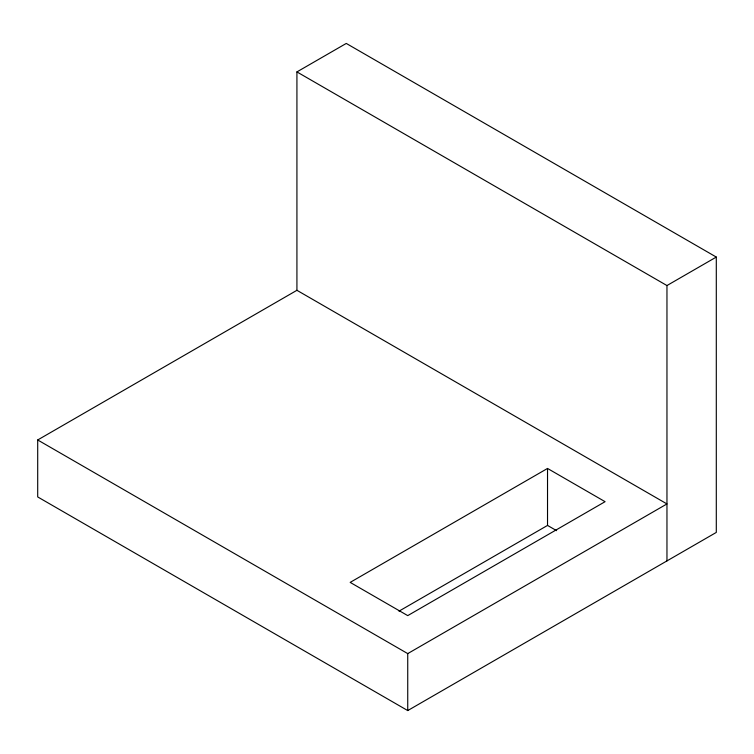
<?xml version="1.0" encoding="UTF-8"?>
<svg xmlns="http://www.w3.org/2000/svg" width="754" height="754" viewBox="0 0 754 754"><rect width="100%" height="100%" fill="white"/><g stroke="black" fill="none" stroke-linecap="round" stroke-linejoin="round"><path stroke-width="1.13" d="M296.925 290.299L296.925 71.913L346.265 43.43L716.3 257.067L716.3 532.418L407.735 710.57L37.7 496.933L37.7 439.968L296.925 290.299L666.96 503.936L407.735 653.605L37.7 439.968M296.925 71.913L666.96 285.549L716.3 257.067M547.527 468.451L350.176 582.39L407.735 615.622L605.085 501.683L547.527 468.451L547.527 525.425L398.998 611.164M547.527 525.425L556.612 530.665M666.96 285.549L666.96 560.91M407.735 653.605L407.735 710.57"/></g></svg>
